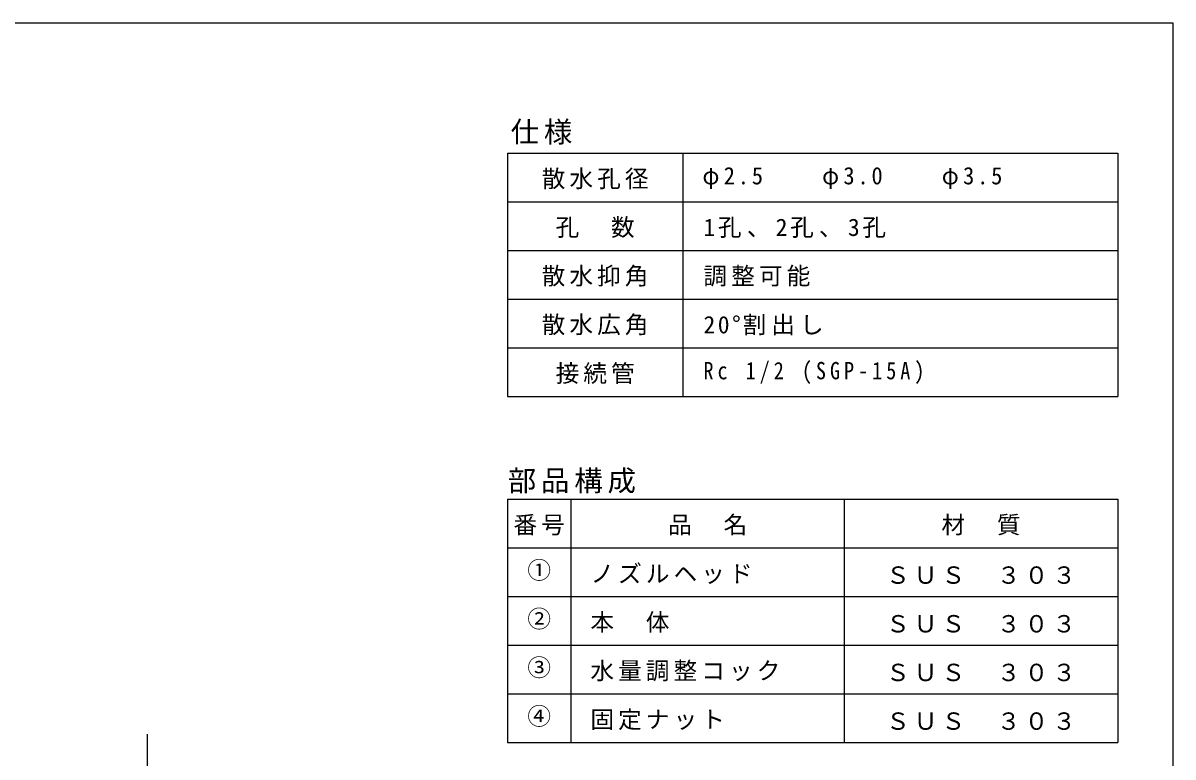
# Model space of a CAD drawing. Units: millimetres on the paper. Extents: x -140 to 140, y -97 to 99.
# Drawn here: x -1.7 to 140.1, y 8.6 to 99.1 of the extents above; entities that cross this region are included whole.
import ezdxf
from ezdxf.enums import TextEntityAlignment as Align

# ---------------------------------------------------------------- set-up
doc = ezdxf.new("R2010")
doc.units = ezdxf.units.MM
doc.linetypes.add('CHAIN2', pattern=[12, 9, -1, 1, -1])
doc.layers.add('0-0_図面枠', color=7, linetype='Continuous')
doc.layers.add('0-A', color=7, linetype='Continuous')
doc.layers.add('0-1_ノズル', color=4, linetype='Continuous', lineweight=18)
doc.styles.add('ＭＳ ゴシック', font='')
doc.styles.get('ＭＳ ゴシック').set_extended_font_data('MS Gothic')

msp = doc.modelspace()

# ---------------------------------------------------------------- linework, layer by layer
at = {"layer": '0-0_図面枠', "color": 5}
msp.add_line((-139.949, 99.1), (140.051, 99.1), dxfattribs=at)
at = {"layer": '0-0_図面枠', "linetype": 'CHAIN2'}
msp.add_line((13.655, 11.439), (13.655, -66.371), dxfattribs=at)
at = {"layer": '0-0_図面枠', "color": 5}
msp.add_lwpolyline([(-139.949, 99.1), (-139.949, -96.9), (140.051, -96.9), (140.051, 99.1)], dxfattribs=at)
at = {"layer": '0-1_ノズル', "color": 5}
msp.add_line((-139.949, 99.1), (140.051, 99.1), dxfattribs=at)
msp.add_lwpolyline([(-139.949, 99.1), (-139.949, -96.9), (140.051, -96.9), (140.051, 99.1)], dxfattribs=at)
at = {"layer": '0-A', "color": 5}
for p, q in [((58.031, 83.06), (133.233, 83.06)), ((58.031, 83.06), (58.031, 53.06)), ((79.662, 83.06), (79.662, 53.06)), ((133.233, 83.06), (133.233, 53.06)), ((58.031, 77.06), (133.233, 77.06)), ((58.031, 71.06), (133.233, 71.06)), ((58.031, 65.06), (133.233, 65.06)), ((58.031, 59.06), (133.233, 59.06)), ((58.031, 53.06), (133.233, 53.06)), ((58.031, 40.385), (133.233, 40.385)), ((58.031, 40.385), (58.031, 10.385)), ((65.871, 40.385), (65.871, 10.385)), ((99.552, 40.385), (99.552, 10.385)), ((133.233, 40.385), (133.233, 10.385)), ((58.031, 34.385), (133.233, 34.385)), ((58.031, 28.385), (133.233, 28.385)), ((58.031, 22.385), (133.233, 22.385)), ((58.031, 16.385), (133.233, 16.385)), ((58.031, 10.385), (133.233, 10.385))]:
    msp.add_line(p, q, dxfattribs=at)

# ---------------------------------------------------------------- texts
at = {"layer": '0-A', "style": 'ＭＳ ゴシック'}
for s, p in [('①', (60.492, 29.926)), ('②', (60.492, 23.926)), ('③', (60.492, 17.926)), ('④', (60.492, 11.926))]:
    msp.add_text(s, height=2.14, dxfattribs=at).set_placement(p, align=Align.BOTTOM_LEFT)
at = {"layer": '0-A', "attachment_point": 7, "style": 'ＭＳ ゴシック'}
for s, insert, char_height in [('\\T1.17;仕様', (58.432, 84.107), 2.568), ('\\T1.17;散水孔径', (62.265, 78.601), 2.14), ('\\T1.25;\\W0.95;φ2.5\u3000\u3000φ3.0\u3000\u3000φ3.5', (82.065, 78.622), 2.14), ('\\T1.17;孔\u3000数', (63.972, 72.601), 2.14), ('\\T1.22;1孔、2孔、3孔', (82.195, 72.601), 2.14), ('\\T1.17;散水抑角', (62.265, 66.601), 2.14), ('\\T1.17;調整可能', (82.195, 66.601), 2.14), ('\\T1.17;散水広角', (62.265, 60.601), 2.14), ('\\T1.21;20°割出し', (82.195, 60.601), 2.14), ('\\T1.17;接続管', (63.972, 54.601), 2.14), ('\\T1.4;\\W0.85;Rc\\~1/2\\~(SGP-15A)', (82.195, 54.601), 2.14), ('\\T1.17;部品構成', (58.08, 41.089), 2.568), ('\\T1.17;番号', (58.784, 35.926), 2.14), ('\\T1.17;品\u3000名', (77.837, 35.926), 2.14), ('\\T1.17;材\u3000質', (111.518, 35.926), 2.14), ('\\T1.17;ノズルヘッド', (68.26, 29.926), 2.14), ('\\T1.17;ＳＵＳ\u3000３０３', (104.688, 29.926), 2.14), ('\\T1.17;本\u3000体', (68.26, 23.926), 2.14), ('\\T1.17;ＳＵＳ\u3000３０３', (104.688, 23.926), 2.14), ('\\T1.17;水量調整コック', (68.26, 17.926), 2.14), ('\\T1.17;ＳＵＳ\u3000３０３', (104.688, 17.926), 2.14), ('\\T1.17;固定ナット', (68.26, 11.926), 2.14), ('\\T1.17;ＳＵＳ\u3000３０３', (104.688, 11.926), 2.14)]:
    msp.add_mtext(s, dxfattribs=dict(at, insert=insert, char_height=char_height))

doc.saveas('drawing.dxf')
